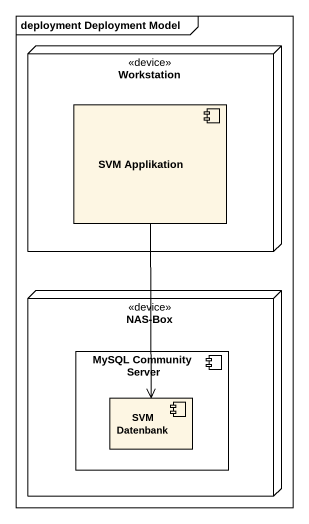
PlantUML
@startuml
mainframe deployment Deployment Model
node Workstation <<device>> {
  component "SVM Applikation" as SVM_Applikation
}
node "NAS-Box" as NAS_Box <<device>> {
  component "MySQL Community Server" as MySQL_Community_Server {
    component "SVM Datenbank" as SVM_Datenbank
  }
}
SVM_Applikation --> SVM_Datenbank
@enduml
